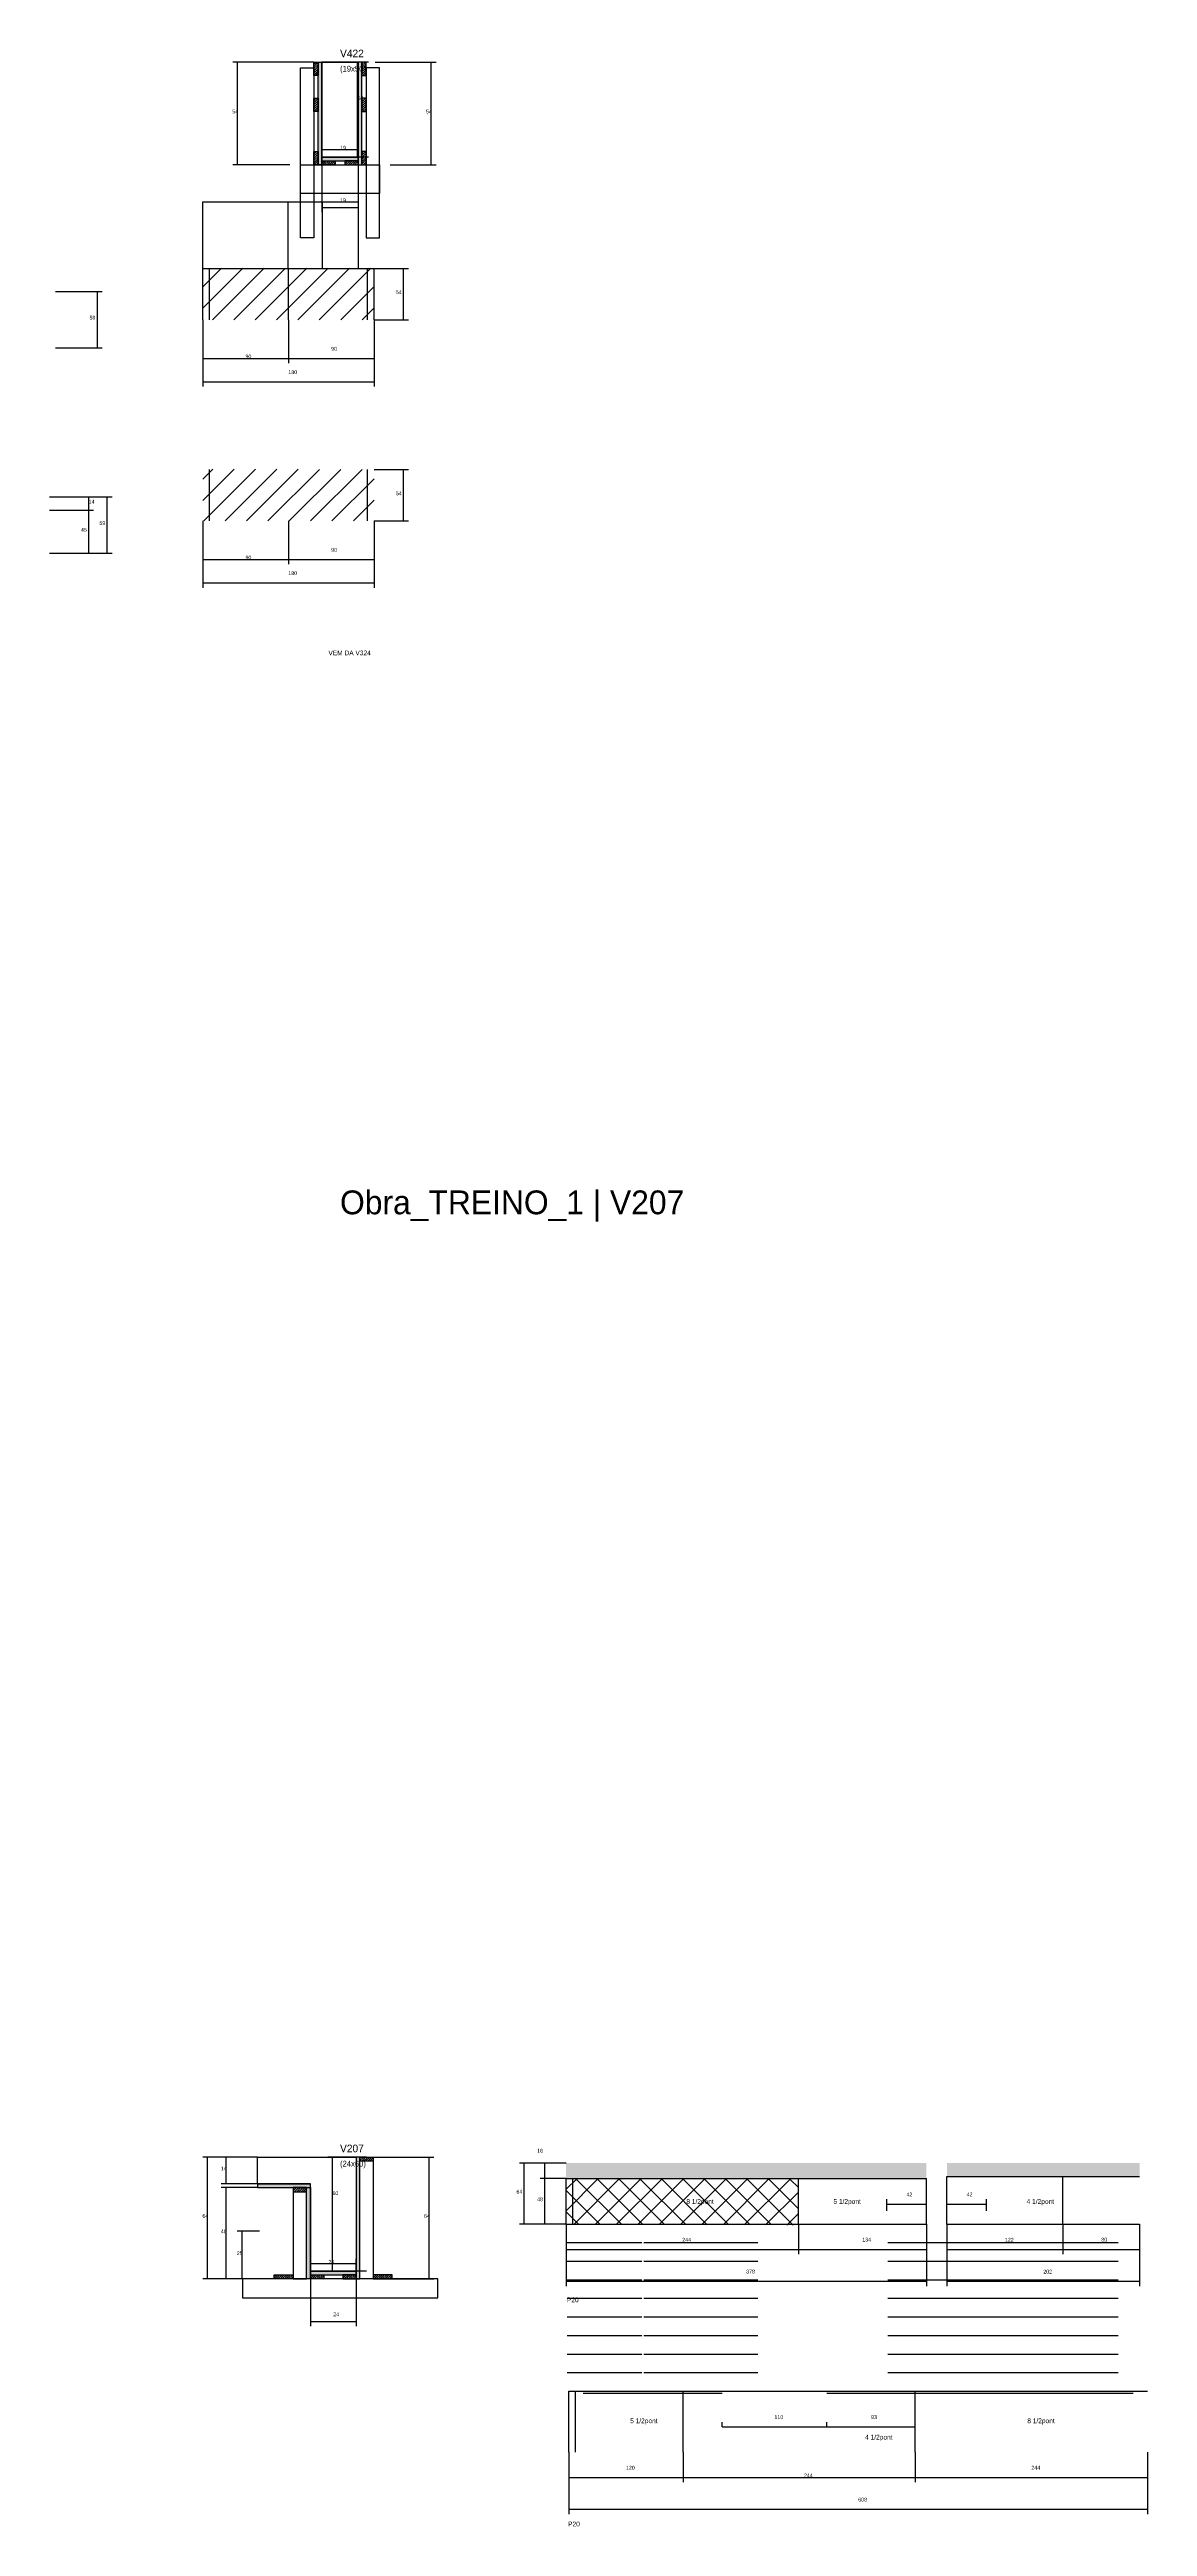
# Model space of a CAD drawing. Header units: metres. Extents: x -2848 to 22762, y -49062 to 1016.
# Drawn here: x 17295 to 18448, y -11388 to -8787 of the extents above; entities that cross this region are included whole.
import ezdxf

# ---------------------------------------------------------------- set-up
doc = ezdxf.new("R2010")
doc.units = ezdxf.units.M
for name, color, linetype in [('CONCRETO', 251, 'Continuous'), ('COTA', 4, 'Continuous'), ('Cota Seção (2x)', 4, 'Continuous'), ('Hachura', 253, 'Continuous'), ('LABEL_ID', 3, 'Continuous'), ('Madeira', 126, 'Continuous'), ('NOMENCLATURA', 7, 'Continuous'), ('Painéis', 200, 'Continuous'), ('REAPROVEITAMENTO', 251, 'Continuous'), ('SARR_2.2x7', 40, 'Continuous'), ('SARR_3.5x7', 81, 'Continuous'), ('Texto Seção', 7, 'Continuous')]:
    doc.layers.add(name, color=color, linetype=linetype)

msp = doc.modelspace()

# ---------------------------------------------------------------- hatches: boundary and pattern name
at = {"layer": 'COTA'}
h = msp.add_hatch(dxfattribs=at)
h.set_pattern_fill('AR-CONC', scale=0.03)
h.paths.add_polyline_path([(18216.1, -11006.4), (17837.6, -11006.4), (17837.6, -11006.4), (17837.6, -11022.4), (17837.6, -11022.4), (18216.1, -11022.4), (18216.1, -11022.4), (18216.1, -11006.4)])
h = msp.add_hatch(dxfattribs=at)
h.set_pattern_fill('AR-CONC', scale=0.03)
h.paths.add_polyline_path([(18440.2, -11020.4), (18440.2, -11006.4), (18440.2, -11006.4), (18237.7, -11006.4), (18237.7, -11006.4), (18237.7, -11020.4), (18237.7, -11020.4), (18440.2, -11020.4)])
at = {"layer": 'Hachura'}
h = msp.add_hatch(dxfattribs=at)
h.set_pattern_fill('ANSI31', scale=0.5)
h.paths.add_polyline_path([(17577, -8814), (17572.6, -8814), (17572.6, -8814), (17572.6, -8800), (17572.6, -8800), (17577, -8800), (17577, -8800), (17577, -8814)])
h = msp.add_hatch(color=8, dxfattribs=at)
h.dxf.hatch_style = 1
h.paths.add_polyline_path([(17581, -8800), (17577, -8800), (17577, -8800), (17577, -8908), (17577, -8908), (17581, -8908), (17581, -8908), (17581, -8800)])
h = msp.add_hatch(color=8, dxfattribs=at)
h.dxf.hatch_style = 1
h.paths.add_polyline_path([(17623, -8800), (17619, -8800), (17619, -8800), (17619, -8908), (17619, -8908), (17623, -8908), (17623, -8908), (17623, -8800)])
h = msp.add_hatch(dxfattribs=at)
h.set_pattern_fill('ANSI31', scale=0.5)
h.paths.add_polyline_path([(17623, -8814), (17627.4, -8814), (17627.4, -8814), (17627.4, -8800), (17627.4, -8800), (17623, -8800), (17623, -8800), (17623, -8814)])
h = msp.add_hatch(dxfattribs=at)
h.set_pattern_fill('ANSI31', scale=0.5)
h.paths.add_polyline_path([(17577, -8852.1), (17572.6, -8852.1), (17572.6, -8852.1), (17572.6, -8838.1), (17572.6, -8838.1), (17577, -8838.1), (17577, -8838.1), (17577, -8852.1)])
h = msp.add_hatch(dxfattribs=at)
h.set_pattern_fill('ANSI31', scale=0.5)
h.paths.add_polyline_path([(17623, -8852.1), (17627.4, -8852.1), (17627.4, -8852.1), (17627.4, -8838.1), (17627.4, -8838.1), (17623, -8838.1), (17623, -8838.1), (17623, -8852.1)])
h = msp.add_hatch(dxfattribs=at)
h.set_pattern_fill('ANSI31', scale=0.5)
h.paths.add_polyline_path([(17577, -8908), (17572.6, -8908), (17572.6, -8908), (17572.6, -8894), (17572.6, -8894), (17577, -8894), (17577, -8894), (17577, -8908)])
h = msp.add_hatch(dxfattribs=at)
h.set_pattern_fill('ANSI31', scale=0.5)
h.paths.add_polyline_path([(17623, -8908), (17627.4, -8908), (17627.4, -8908), (17627.4, -8894), (17627.4, -8894), (17623, -8894), (17623, -8894), (17623, -8908)])
h = msp.add_hatch(color=8, dxfattribs=at)
h.dxf.hatch_style = 1
h.paths.add_polyline_path([(17619, -8903.6), (17619, -8900), (17619, -8900), (17581, -8900), (17581, -8900), (17581, -8903.6), (17581, -8903.6), (17619, -8903.6)])
h = msp.add_hatch(dxfattribs=at)
h.set_pattern_fill('ANSI31', scale=0.5)
h.paths.add_polyline_path([(17581, -8908), (17581, -8903.6), (17581, -8903.6), (17595, -8903.6), (17595, -8903.6), (17595, -8908), (17595, -8908), (17581, -8908)])
h = msp.add_hatch(dxfattribs=at)
h.set_pattern_fill('ANSI31', scale=0.5)
h.paths.add_polyline_path([(17619, -8908), (17619, -8903.6), (17619, -8903.6), (17605, -8903.6), (17605, -8903.6), (17605, -8908), (17605, -8908), (17619, -8908)])
h = msp.add_hatch(color=8, dxfattribs=at)
h.dxf.hatch_style = 1
h.paths.add_polyline_path([(17620.8, -11000), (17616.8, -11000), (17616.8, -11000), (17616.8, -11128), (17616.8, -11128), (17620.8, -11128), (17620.8, -11128), (17620.8, -11000)])
h = msp.add_hatch(dxfattribs=at)
h.set_pattern_fill('ANSI31', scale=0.5)
h.paths.add_polyline_path([(17620.8, -11004.4), (17620.8, -11000), (17620.8, -11000), (17634.8, -11000), (17634.8, -11000), (17634.8, -11004.4), (17634.8, -11004.4), (17620.8, -11004.4)])
h = msp.add_hatch(color=8, dxfattribs=at)
h.dxf.hatch_style = 1
h.paths.add_polyline_path([(17568.8, -11032), (17568.8, -11028), (17568.8, -11028), (17513.2, -11028), (17513.2, -11028), (17513.2, -11032), (17513.2, -11032), (17568.8, -11032)])
h = msp.add_hatch(color=8, dxfattribs=at)
h.dxf.hatch_style = 1
h.paths.add_polyline_path([(17564.8, -11028), (17568.8, -11028), (17568.8, -11028), (17568.8, -11128), (17568.8, -11128), (17564.8, -11128), (17564.8, -11128), (17564.8, -11028)])
h = msp.add_hatch(dxfattribs=at)
h.set_pattern_fill('ANSI31', scale=0.5)
h.paths.add_polyline_path([(17564.8, -11036.4), (17564.8, -11032), (17564.8, -11032), (17550.8, -11032), (17550.8, -11032), (17550.8, -11036.4), (17550.8, -11036.4), (17564.8, -11036.4)])
h = msp.add_hatch(dxfattribs=at)
h.set_pattern_fill('ANSI31', scale=0.5)
h.paths.add_polyline_path([(17530.8, -11128), (17530.8, -11123.6), (17530.8, -11123.6), (17550.8, -11123.6), (17550.8, -11123.6), (17550.8, -11128), (17550.8, -11128), (17530.8, -11128)])
h = msp.add_hatch(color=8, dxfattribs=at)
h.dxf.hatch_style = 1
h.paths.add_polyline_path([(17616.8, -11123.6), (17616.8, -11120), (17616.8, -11120), (17568.8, -11120), (17568.8, -11120), (17568.8, -11123.6), (17568.8, -11123.6), (17616.8, -11123.6)])
h = msp.add_hatch(dxfattribs=at)
h.set_pattern_fill('ANSI31', scale=0.5)
h.paths.add_polyline_path([(17568.8, -11128), (17568.8, -11123.6), (17568.8, -11123.6), (17582.8, -11123.6), (17582.8, -11123.6), (17582.8, -11128), (17582.8, -11128), (17568.8, -11128)])
h = msp.add_hatch(dxfattribs=at)
h.set_pattern_fill('ANSI31', scale=0.5)
h.paths.add_polyline_path([(17616.8, -11128), (17616.8, -11123.6), (17616.8, -11123.6), (17602.8, -11123.6), (17602.8, -11123.6), (17602.8, -11128), (17602.8, -11128), (17616.8, -11128)])
h = msp.add_hatch(dxfattribs=at)
h.set_pattern_fill('ANSI31', scale=0.5)
h.paths.add_polyline_path([(17654.8, -11128), (17654.8, -11123.6), (17654.8, -11123.6), (17634.8, -11123.6), (17634.8, -11123.6), (17634.8, -11128), (17634.8, -11128), (17654.8, -11128)])
at = {"layer": 'REAPROVEITAMENTO'}
h = msp.add_hatch(dxfattribs=at)
h.set_pattern_fill('ANSI31', scale=5)
h.paths.add_polyline_path([(17635.7, -9070.7), (17635.7, -9016.6), (17635.7, -9016.6), (17455.7, -9016.4), (17455.7, -9016.4), (17455.7, -9070.6), (17455.7, -9070.6), (17635.7, -9070.7)])
h = msp.add_hatch(dxfattribs=at)
h.set_pattern_fill('ANSI31', scale=5)
h.paths.add_polyline_path([(17635.7, -9281.9), (17635.7, -9227.8), (17635.7, -9227.8), (17455.7, -9227.6), (17455.7, -9227.6), (17455.7, -9281.8), (17455.7, -9281.8), (17635.7, -9281.9)])
h = msp.add_hatch(dxfattribs=at)
h.set_pattern_fill('ANSI37', scale=5)
h.paths.add_polyline_path([(17837.6, -11022.4), (17837.6, -11070.4), (17837.6, -11070.4), (18081.6, -11071.5), (18081.6, -11071.5), (18081.6, -11023.5), (18081.6, -11023.5), (17837.6, -11022.4)])

# ---------------------------------------------------------------- linework, layer by layer
at = {"layer": 'CONCRETO'}
for points in [[(17581, -8800), (17581, -8800), (17619, -8800), (17619, -8828), (17619, -8828), (17619, -8900), (17581, -8900), (17581, -8800)], [(17581, -8900), (17619, -8900), (17619, -8800), (17581, -8800)], [(17513.2, -11028), (17513.2, -11000), (17616.8, -11000), (17616.8, -11028), (17616.8, -11028), (17616.8, -11120), (17568.8, -11120), (17568.8, -11028)]]:
    msp.add_lwpolyline(points, close=True, dxfattribs=at)
at = {"layer": 'COTA'}
for p, q in [((17572.6, -8800), (17487.3, -8800)), ((17492.3, -8908), (17492.3, -8800)), ((17637, -8800), (17700.9, -8800)), ((17695.9, -8908), (17695.9, -8800)), ((17547.4, -8908), (17487.3, -8908)), ((17581, -8908), (17581, -8957.7)), ((17619, -8908), (17619, -8957.7)), ((17652.6, -8908), (17700.9, -8908)), ((17581, -8952.7), (17619, -8952.7)), ((17635.7, -9016.7), (17671.8, -9016.7)), ((17666.8, -9070.7), (17666.8, -9016.7)), ((17300.9, -9041), (17350, -9041)), ((17345, -9100), (17345, -9041)), ((17455.7, -9070.7), (17455.7, -9116.2)), ((17455.7, -9070.7), (17455.7, -9140.8)), ((17545.7, -9070.7), (17545.7, -9116.2)), ((17545.7, -9070.7), (17545.7, -9116.2)), ((17635.7, -9070.7), (17635.7, -9116.2)), ((17635.7, -9070.7), (17635.7, -9140.8)), ((17635.7, -9070.7), (17671.8, -9070.7)), ((17300.9, -9100), (17350, -9100)), ((17455.7, -9111.2), (17545.7, -9111.2)), ((17545.7, -9111.2), (17635.7, -9111.2)), ((17455.7, -9135.8), (17635.7, -9135.8)), ((17635.7, -9227.9), (17671.8, -9227.9)), ((17666.8, -9281.9), (17666.8, -9227.9)), ((17455.7, -9281.9), (17455.7, -9327.4)), ((17455.7, -9281.9), (17455.7, -9352)), ((17545.7, -9281.9), (17545.7, -9327.4)), ((17545.7, -9281.9), (17545.7, -9327.4)), ((17635.7, -9281.9), (17635.7, -9327.4)), ((17635.7, -9281.9), (17635.7, -9352)), ((17635.7, -9281.9), (17671.8, -9281.9)), ((17455.7, -9322.4), (17545.7, -9322.4)), ((17545.7, -9322.4), (17635.7, -9322.4)), ((17455.7, -9347), (17635.7, -9347)), ((17513.2, -11000), (17455.9, -11000)), ((17460.9, -11128), (17460.9, -11000)), ((17513.2, -11000), (17475.2, -11000)), ((17480.2, -11028), (17480.2, -11000)), ((17634.8, -11000), (17698.7, -11000)), ((17693.7, -11128), (17693.7, -11000)), ((17513.2, -11028), (17475.2, -11028)), ((17837.6, -11006.4), (17788.5, -11006.4)), ((17793.5, -11070.4), (17793.5, -11006.4)), ((17837.6, -11022.4), (17810.2, -11022.4)), ((17815.2, -11070.4), (17815.2, -11022.4)), ((17513.2, -11032), (17475.2, -11032)), ((17480.2, -11128), (17480.2, -11032)), ((17515.5, -11078), (17492, -11078)), ((17497, -11128), (17497, -11078)), ((17837.6, -11070.4), (17788.5, -11070.4)), ((17837.6, -11070.4), (17810.2, -11070.4)), ((17837.6, -11070.4), (17837.6, -11102)), ((17837.6, -11070.4), (17837.6, -11135.5)), ((18081.6, -11070.4), (18081.6, -11102)), ((18081.6, -11070.4), (18081.6, -11102)), ((18216.1, -11070.4), (18216.1, -11102)), ((18216.1, -11070.4), (18216.1, -11135.5)), ((18237.7, -11070.4), (18237.7, -11102)), ((18237.7, -11070.4), (18237.7, -11135.5)), ((18359.7, -11070.4), (18359.7, -11102)), ((18359.7, -11070.4), (18359.7, -11102)), ((18440.2, -11070.4), (18440.2, -11102)), ((18440.2, -11070.4), (18440.2, -11135.5)), ((17837.6, -11097), (18081.6, -11097)), ((18081.6, -11097), (18216.1, -11097)), ((18237.7, -11097), (18359.7, -11097)), ((18359.7, -11097), (18440.2, -11097)), ((17535.2, -11128), (17455.9, -11128)), ((17535.2, -11128), (17475.2, -11128)), ((17515.5, -11128), (17492, -11128)), ((17568.8, -11128), (17568.8, -11177.7)), ((17616.8, -11128), (17616.8, -11177.7)), ((17650.4, -11128), (17698.7, -11128)), ((17837.6, -11130.5), (18216.1, -11130.5)), ((18237.7, -11130.5), (18440.2, -11130.5)), ((17568.8, -11172.7), (17616.8, -11172.7)), ((17840.5, -11309.9), (17840.5, -11341.4)), ((17840.5, -11309.9), (17840.5, -11374.9)), ((17960.5, -11309.9), (17960.5, -11341.4)), ((17960.5, -11309.9), (17960.5, -11341.4)), ((18204.5, -11309.9), (18204.5, -11341.4)), ((18204.5, -11309.9), (18204.5, -11341.4)), ((18448.5, -11309.9), (18448.5, -11341.4)), ((18448.5, -11309.9), (18448.5, -11374.9)), ((17840.5, -11336.4), (17960.5, -11336.4)), ((17960.5, -11336.4), (18204.5, -11336.4)), ((18204.5, -11336.4), (18448.5, -11336.4)), ((17840.5, -11369.9), (18448.5, -11369.9))]:
    msp.add_line(p, q, dxfattribs=at)
at = {"layer": 'Cota Seção (2x)'}
for p, q in [((17630, -8800), (17613.5, -8800)), ((17618.5, -8900), (17618.5, -8800)), ((17581, -8908), (17581, -8887)), ((17581, -8892), (17619, -8892)), ((17619, -8908), (17619, -8887)), ((17630, -8900), (17613.5, -8900)), ((17294.7, -9256.7), (17340.9, -9256.7)), ((17294.7, -9256.7), (17360.4, -9256.7)), ((17335.9, -9270.7), (17335.9, -9256.7)), ((17355.4, -9315.7), (17355.4, -9256.7)), ((17294.7, -9270.7), (17340.9, -9270.7)), ((17294.7, -9270.7), (17340.9, -9270.7)), ((17335.9, -9315.7), (17335.9, -9270.7)), ((17294.7, -9315.7), (17340.9, -9315.7)), ((17294.7, -9315.7), (17360.4, -9315.7)), ((17627.8, -11000), (17587.1, -11000)), ((17592.1, -11120), (17592.1, -11000)), ((17837.6, -11006.4), (17810.2, -11006.4)), ((17837.6, -11022.4), (17810.2, -11022.4)), ((17815.2, -11022.4), (17815.2, -11006.4)), ((18174.6, -11056.4), (18174.6, -11044.4)), ((18174.6, -11049.4), (18216.1, -11049.4)), ((18216.1, -11056.4), (18216.1, -11044.4)), ((18237.7, -11056.4), (18237.7, -11044.4)), ((18237.7, -11049.4), (18279.2, -11049.4)), ((18279.2, -11056.4), (18279.2, -11044.4)), ((17568.8, -11128), (17568.8, -11107)), ((17568.8, -11112), (17616.8, -11112)), ((17627.8, -11120), (17587.1, -11120)), ((17616.8, -11128), (17616.8, -11107)), ((18001.5, -11283.3), (18001.5, -11278.3)), ((18001.5, -11283.3), (18111.5, -11283.3)), ((18111.5, -11283.3), (18111.5, -11278.3)), ((18111.5, -11283.3), (18111.5, -11278.3)), ((18111.5, -11283.3), (18204.5, -11283.3)), ((18204.5, -11283.3), (18204.5, -11278.3))]:
    msp.add_line(p, q, dxfattribs=at)
at = {"layer": 'Madeira'}
for points in [[(17577, -8814), (17572.6, -8814), (17572.6, -8800), (17577, -8800)], [(17623, -8814), (17627.4, -8814), (17627.4, -8800), (17623, -8800)], [(17577, -8852.1), (17572.6, -8852.1), (17572.6, -8838.1), (17577, -8838.1)], [(17623, -8852.1), (17627.4, -8852.1), (17627.4, -8838.1), (17623, -8838.1)], [(17577, -8908), (17572.6, -8908), (17572.6, -8894), (17577, -8894)], [(17623, -8908), (17627.4, -8908), (17627.4, -8894), (17623, -8894)], [(17581, -8908), (17581, -8903.6), (17595, -8903.6), (17595, -8908)], [(17619, -8908), (17619, -8903.6), (17605, -8903.6), (17605, -8908)], [(17620.8, -11004.4), (17620.8, -11000), (17634.8, -11000), (17634.8, -11004.4)], [(17620.8, -11000), (17634.8, -11000), (17634.8, -11128), (17620.8, -11128)], [(17564.8, -11036.4), (17564.8, -11032), (17550.8, -11032), (17550.8, -11036.4)], [(17564.8, -11032), (17550.8, -11032), (17550.8, -11128), (17564.8, -11128)], [(17497.4, -11148), (17702.6, -11148), (17702.6, -11128), (17497.4, -11128)], [(17530.8, -11128), (17530.8, -11123.6), (17550.8, -11123.6), (17550.8, -11128)], [(17568.8, -11128), (17568.8, -11123.6), (17582.8, -11123.6), (17582.8, -11128)], [(17616.8, -11128), (17616.8, -11123.6), (17602.8, -11123.6), (17602.8, -11128)], [(17654.8, -11128), (17654.8, -11123.6), (17634.8, -11123.6), (17634.8, -11128)]]:
    msp.add_lwpolyline(points, close=True, dxfattribs=at)
at = {"layer": 'Painéis'}
for p, q in [((17581, -8908), (17581, -8800)), ((17619, -8908), (17619, -8800)), ((17581, -8900), (17619, -8900)), ((17581, -8903.6), (17581, -8900)), ((17619, -8903.6), (17619, -8900)), ((17455.7, -8946.7), (17545.4, -8946.7)), ((17455.7, -9016.7), (17455.7, -8946.7)), ((17545.4, -9016.7), (17545.4, -8946.7)), ((17545.4, -8946.7), (17581.4, -8946.7)), ((17545.4, -9016.7), (17545.4, -8946.7)), ((17581.4, -9016.7), (17581.4, -8946.7)), ((17581.4, -8946.7), (17619.4, -8946.7)), ((17581.4, -9016.7), (17581.4, -8946.7)), ((17619.4, -9016.7), (17619.4, -8946.7)), ((17455.7, -9016.7), (17635.7, -9016.7)), ((17455.7, -9070.7), (17455.7, -9016.7)), ((17455.7, -9016.7), (17545.4, -9016.7)), ((17545.4, -9016.7), (17581.4, -9016.7)), ((17545.7, -9070.7), (17545.7, -9016.7)), ((17581.4, -9016.7), (17619.4, -9016.7)), ((17635.7, -9070.7), (17635.7, -9016.7)), ((17513.2, -11028), (17568.8, -11028)), ((17837.6, -11022.4), (18216.1, -11022.4)), ((17837.6, -11070.4), (17837.6, -11022.4)), ((18081.6, -11070.4), (18081.6, -11022.4)), ((18216.1, -11070.4), (18216.1, -11022.4)), ((18237.7, -11020.4), (18440.2, -11020.4)), ((18237.7, -11070.4), (18237.7, -11020.4)), ((18359.7, -11070.4), (18359.7, -11020.4)), ((17837.6, -11070.4), (18216.1, -11070.4)), ((18237.7, -11070.4), (18440.2, -11070.4)), ((17568.8, -11120), (17616.8, -11120)), ((17840.5, -11245.9), (18448.5, -11245.9)), ((17840.5, -11309.9), (17840.5, -11245.9)), ((17960.5, -11309.9), (17960.5, -11245.9)), ((18204.5, -11309.9), (18204.5, -11245.9))]:
    msp.add_line(p, q, dxfattribs=at)
for points in [[(17577, -8800), (17581, -8800), (17581, -8908), (17577, -8908)], [(17623, -8800), (17619, -8800), (17619, -8908), (17623, -8908)], [(17619, -8903.6), (17619, -8900), (17581, -8900), (17581, -8903.6)], [(17620.8, -11000), (17616.8, -11000), (17616.8, -11128), (17620.8, -11128)], [(17568.8, -11032), (17568.8, -11028), (17513.2, -11028), (17513.2, -11032)], [(17564.8, -11032), (17568.8, -11032), (17568.8, -11128), (17564.8, -11128)], [(17616.8, -11123.6), (17616.8, -11120), (17568.8, -11120), (17568.8, -11123.6)]]:
    msp.add_lwpolyline(points, close=True, dxfattribs=at)
at = {"layer": 'SARR_2.2x7'}
for p, q in [((17462.7, -9070.7), (17462.7, -9016.7)), ((17628.7, -9070.7), (17628.7, -9016.7)), ((17462.7, -9281.9), (17462.7, -9227.9)), ((17628.7, -9281.9), (17628.7, -9227.9)), ((17844.6, -11070.4), (17844.6, -11022.4)), ((17838.6, -11089.9), (17917.1, -11089.9)), ((17919.1, -11089.9), (18039.1, -11089.9)), ((18175.6, -11089.9), (18417.6, -11089.9)), ((17838.6, -11109.4), (17917.1, -11109.4)), ((17838.6, -11128.9), (17917.1, -11128.9)), ((17919.1, -11109.4), (18039.1, -11109.4)), ((17919.1, -11128.9), (18039.1, -11128.9)), ((18175.6, -11109.4), (18417.6, -11109.4)), ((18175.6, -11128.9), (18417.6, -11128.9)), ((17838.6, -11148.4), (17917.1, -11148.4)), ((17919.1, -11148.4), (18039.1, -11148.4)), ((18175.6, -11148.4), (18417.6, -11148.4)), ((17838.6, -11167.9), (17917.1, -11167.9)), ((17919.1, -11167.9), (18039.1, -11167.9)), ((18175.6, -11167.9), (18417.6, -11167.9)), ((17838.6, -11187.4), (17917.1, -11187.4)), ((17838.6, -11206.9), (17917.1, -11206.9)), ((17919.1, -11187.4), (18039.1, -11187.4)), ((17919.1, -11206.9), (18039.1, -11206.9)), ((18175.6, -11187.4), (18417.6, -11187.4)), ((18175.6, -11206.9), (18417.6, -11206.9)), ((17838.6, -11226.4), (17917.1, -11226.4)), ((17919.1, -11226.4), (18039.1, -11226.4)), ((18175.6, -11226.4), (18417.6, -11226.4)), ((17847.5, -11309.9), (17847.5, -11245.9)), ((17855.5, -11248.1), (17960.5, -11248.1)), ((17960.5, -11248.1), (18001.5, -11248.1)), ((18111.5, -11248.1), (18204.5, -11248.1)), ((18204.5, -11248.1), (18433.5, -11248.1))]:
    msp.add_line(p, q, dxfattribs=at)
at = {"layer": 'SARR_3.5x7'}
for points in [[(17558.6, -8806), (17572.6, -8806), (17572.6, -8984.5), (17558.6, -8984.5)], [(17641.4, -8806), (17627.4, -8806), (17627.4, -8984.5), (17641.4, -8984.5)], [(17558.6, -8908), (17641.4, -8908), (17641.4, -8938.1), (17558.6, -8938.1)]]:
    msp.add_lwpolyline(points, close=True, dxfattribs=at)

# ---------------------------------------------------------------- texts
at = {"layer": 'COTA'}
for s, p in [('54', (17486.8, -8854)), ('54', (17690.4, -8854)), ('19', (17600, -8947.2)), ('54', (17658.7, -9043.7)), ('59', (17336.8, -9070.5)), ('90', (17590.7, -9103.1)), ('90', (17500.7, -9111.2)), ('180', (17545.7, -9127.7)), ('54', (17658.7, -9254.9)), ('90', (17590.7, -9314.3)), ('90', (17500.7, -9322.4)), ('180', (17545.7, -9338.8)), ('14', (17474.7, -11014)), ('64', (17785.4, -11038.4)), ('48', (17807.1, -11046.4)), ('64', (17455.4, -11064)), ('48', (17474.7, -11080)), ('64', (17688.2, -11064)), ('25', (17491.5, -11103)), ('244', (17959.6, -11088.9)), ('134', (18148.8, -11088.8)), ('122', (18298.7, -11088.9)), ('80', (18400, -11088.8)), ('378', (18026.8, -11122.3)), ('202', (18339, -11122.4)), ('24', (17592.8, -11167.2)), ('120', (17900.5, -11328.3)), ('244', (18087.5, -11336.4)), ('244', (18326.5, -11328.3)), ('608', (18144.5, -11361.8))]:
    msp.add_text(s, height=4, dxfattribs=at).set_placement(p)
at = {"layer": 'Cota Seção (2x)'}
for s, p in [('50', (17618.5, -8840)), ('19', (17600, -8892)), ('14', (17335.9, -9263.7)), ('59', (17347.2, -9286.2)), ('45', (17327.8, -9293.2)), ('16', (17807.1, -10995.4)), ('60', (17592.1, -11040)), ('42', (18195.3, -11041.3)), ('42', (18258.5, -11041.3)), ('24', (17587.8, -11112)), ('110', (18056.5, -11275.2)), ('93', (18158, -11275.1))]:
    msp.add_text(s, height=4, dxfattribs=at).set_placement(p)
at = {"layer": 'LABEL_ID'}
msp.add_text('Obra_TREINO_1 | V207', height=25, dxfattribs=at).set_placement((17600, -10010))
at = {"layer": 'NOMENCLATURA'}
for s, p in [('8 1/2pont', (17963.9, -11049.2)), ('5 1/2pont', (18118.5, -11049.2)), ('4 1/2pont', (18321.5, -11049.2)), ('P20', (17838.5, -11152.5)), ('5 1/2pont', (17904.9, -11279.5)), ('8 1/2pont', (18322.2, -11279.5)), ('4 1/2pont', (18151.8, -11296.7)), ('P20', (17839.7, -11387.9))]:
    msp.add_text(s, height=5, dxfattribs=at).set_placement(p)
at = {"layer": 'Texto Seção'}
for s, height, p in [('V422', 8, (17600, -8795)), ('(19x50)', 6, (17600, -8810)), ('VEM DA V324', 5, (17587.8, -9423)), ('V207', 8, (17600, -10995)), ('(24x60)', 6, (17600, -11010))]:
    msp.add_text(s, height=height, dxfattribs=at).set_placement(p)

doc.saveas('drawing.dxf')
